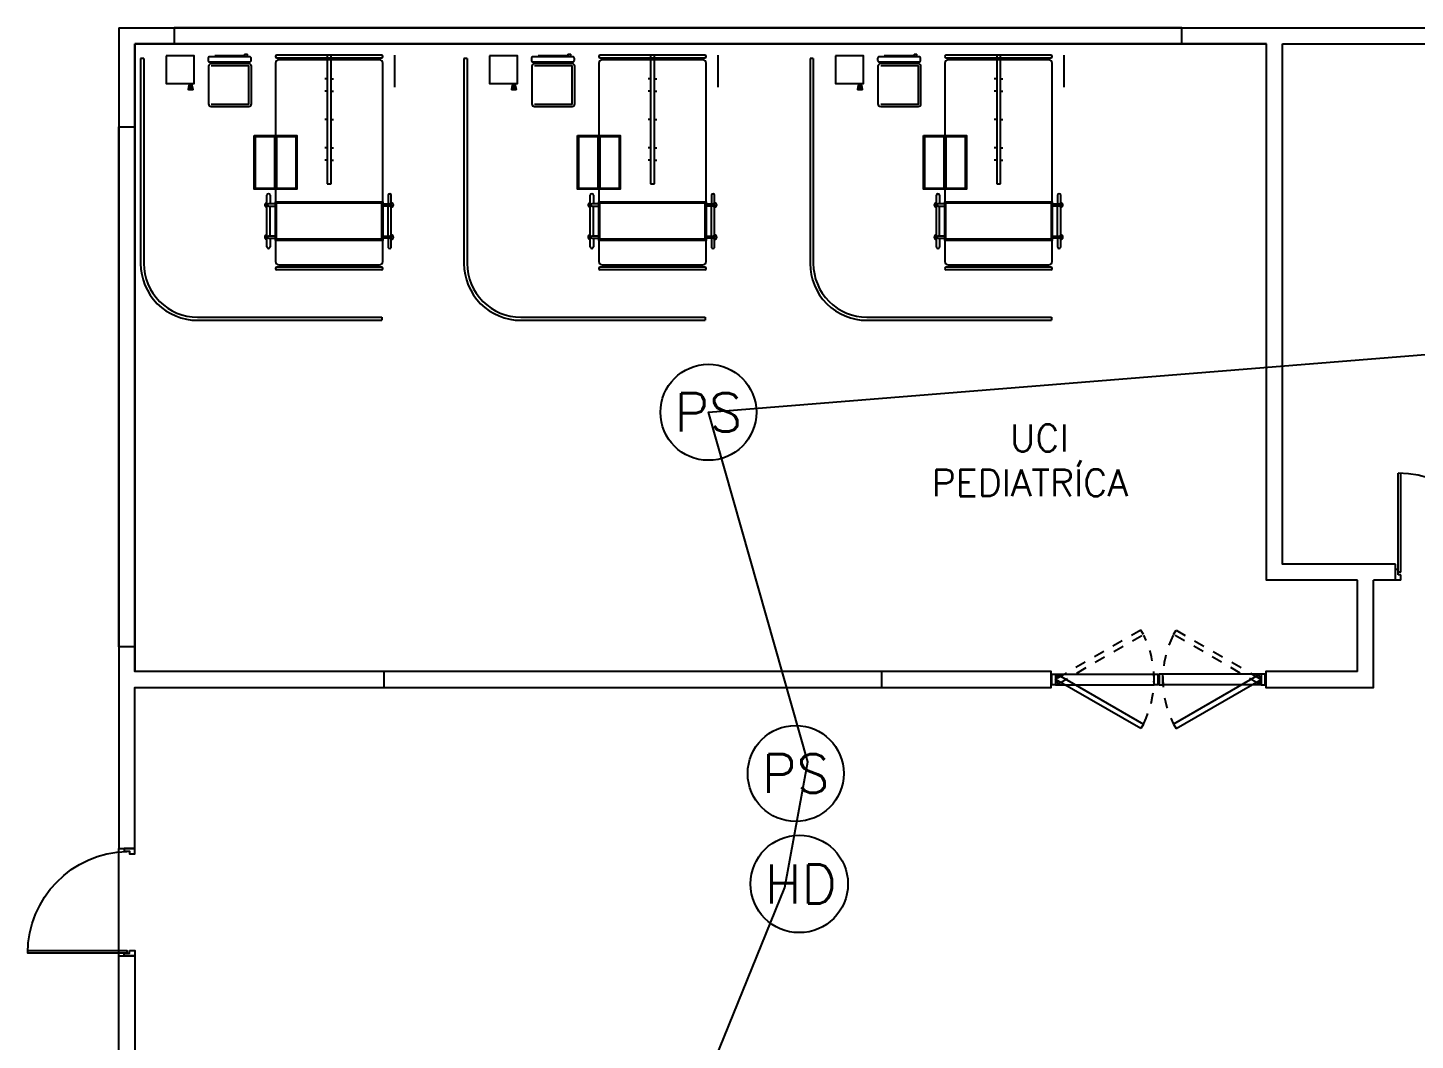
# Model space of a CAD drawing. Header units: metres. Extents: x -39 to 21688, y -24 to 9022.
# Drawn here: x 282.81 to 295.74, y 47.01 to 56.45 of the extents above; entities that cross this region are included whole.
import ezdxf
from ezdxf.enums import TextEntityAlignment as Align

# ---------------------------------------------------------------- set-up
doc = ezdxf.new("R2010")
doc.units = ezdxf.units.M
doc.header["$MEASUREMENT"] = 0
doc.linetypes.add('HIDDEN2', pattern=[4.7625, 3.175, -1.5875])
doc.linetypes.add('HIDDEN4', pattern=[0.09375, 0.0625, -0.03125])
for name, color, linetype in [('AN-TEXTO', 3, 'Continuous'), ('AR-MOBILIRIO', 1, 'Continuous'), ('AR-MUROS', 6, 'Continuous'), ('AR-PUERTAS', 2, 'Continuous'), ('AR-VENTANAS', 2, 'Continuous')]:
    doc.layers.add(name, color=color, linetype=linetype)
doc.styles.add('REGULAR-2.5', font='romans.shx', dxfattribs={"height": 2.5})
doc.styles.add('ROMANS', font='romans.shx', dxfattribs={"width": 0.75})

# ---------------------------------------------------------------- blocks, each defined once
blk = doc.blocks.new('AR-CAMILLA 2')
at = {"layer": 'AR-MOBILIRIO'}
for p, q in [((-0.11, 0.319, 0), (-0.41, 0.319, 0)), ((1.377, 0.287, 0), (0.897, 0.287, 0)), ((0.977, 0.207, 0), (0.977, 0.27, 0)), ((0.997, 0.27, 0), (0.997, 0.207, 0)), ((1.277, 0.207, 0), (1.277, 0.27, 0)), ((1.297, 0.27, 0), (1.297, 0.207, 0)), ((-0.41, 0.195, 0), (-0.41, -0.78, 0)), ((-0.385, -0.78, 0), (-0.385, 0.195, 0)), ((-0.385, 0.157, 0), (-0.365, 0.157, 0)), ((-0.365, 0.177, 0), (-0.365, -0.763, 0)), ((1.515, 0.207, 0), (-0.335, 0.207, 0)), ((0.897, 0.257, 0), (0.977, 0.257, 0)), ((0.957, -0.793, 0), (0.957, 0.207, 0)), ((0.957, 0.207, 0), (1.317, 0.207, 0)), ((0.967, -0.783, 0), (0.967, 0.197, 0)), ((0.967, 0.197, 0), (1.307, 0.197, 0)), ((1.277, 0.257, 0), (0.997, 0.257, 0)), ((1.297, 0.257, 0), (1.377, 0.257, 0)), ((1.307, 0.197, 0), (1.307, -0.783, 0)), ((1.317, 0.207, 0), (1.317, -0.793, 0)), ((1.545, -0.763, 0), (1.545, 0.177, 0)), ((1.565, 0.157, 0), (1.545, 0.157, 0)), ((1.565, -0.78, 0), (1.565, 0.195, 0)), ((1.59, 0.195, 0), (1.59, -0.78, 0)), ((2.032, -1.52, 0), (2.032, 0.2, 0)), ((2.032, 0.2, 0), (2.062, 0.2, 0)), ((2.062, -1.52, 0), (2.062, 0.2, 0)), ((-0.19, -0.275, 0), (-0.19, -0.252, 0)), ((-0.073, -0.275, 0), (-0.073, -0.252, 0)), ((0.19, -0.275, 0), (0.19, -0.252, 0)), ((0.453, -0.275, 0), (0.453, -0.252, 0)), ((0.57, -0.275, 0), (0.57, -0.252, 0)), ((0.79, -0.275, 0), (-0.41, -0.275, 0)), ((-0.41, -0.275, 0), (-0.41, -0.31, 0)), ((-0.41, -0.31, 0), (0.79, -0.31, 0)), ((-0.19, -0.31, 0), (-0.19, -0.333, 0)), ((-0.073, -0.31, 0), (-0.073, -0.333, 0)), ((0.19, -0.31, 0), (0.19, -0.333, 0)), ((0.453, -0.31, 0), (0.453, -0.333, 0)), ((0.57, -0.31, 0), (0.57, -0.333, 0)), ((0.79, -0.31, 0), (0.79, -0.275, 0)), ((0.35, -0.603, 0), (0.83, -0.603, 0)), ((0.35, -0.783, 0), (0.35, -0.603, 0)), ((0.83, -0.783, 0), (0.83, -0.603, 0)), ((-0.385, -0.743, 0), (-0.365, -0.743, 0)), ((1.565, -0.743, 0), (1.545, -0.743, 0)), ((-0.335, -0.793, 0), (1.515, -0.793, 0)), ((0.34, -0.793, 0), (0.84, -0.793, 0)), ((0.35, -0.783, 0), (0.83, -0.783, 0)), ((0.35, -0.803, 0), (0.83, -0.803, 0)), ((0.35, -0.983, 0), (0.35, -0.803, 0)), ((0.83, -0.983, 0), (0.83, -0.803, 0)), ((0.897, -0.843, 0), (0.977, -0.843, 0)), ((1.377, -0.873, 0), (0.897, -0.873, 0)), ((1.317, -0.793, 0), (0.957, -0.793, 0)), ((1.307, -0.783, 0), (0.967, -0.783, 0)), ((0.977, -0.793, 0), (0.977, -0.856, 0)), ((0.997, -0.856, 0), (0.997, -0.793, 0)), ((1.277, -0.843, 0), (0.997, -0.843, 0)), ((1.277, -0.793, 0), (1.277, -0.856, 0)), ((1.297, -0.856, 0), (1.297, -0.793, 0)), ((1.297, -0.843, 0), (1.377, -0.843, 0)), ((0.35, -0.983, 0), (0.83, -0.983, 0)), ((-0.419, -1.081, 0), (-0.419, -1.054, 0)), ((-0.394, -1.054, 0), (-0.419, -1.054, 0)), ((-0.419, -1.081, 0), (-0.394, -1.081, 0)), ((-0.407, -1.358, 0), (-0.407, -1.081, 0)), ((-0.331, -1.054, 0), (-0.346, -1.054, 0)), ((-0.346, -1.081, 0), (-0.331, -1.081, 0)), ((-0.309, -1.042, 0), (-0.309, -1.392, 0)), ((0.044, -1.04, 0), (-0.306, -1.04, 0)), ((-0.134, -1.582, 0), (-0.144, -1.582, 0)), ((-0.144, -1.812, 0), (-0.144, -1.584, 0)), ((-0.134, -1.587, 0), (-0.144, -1.587, 0)), ((-0.119, -1.6, 0), (-0.119, -1.569, 0)), ((-0.114, -1.601, 0), (-0.114, -1.568, 0)), ((-0.109, -1.602, 0), (-0.109, -1.567, 0)), ((-0.104, -1.603, 0), (-0.104, -1.566, 0)), ((-0.099, -1.604, 0), (-0.099, -1.565, 0)), ((-0.094, -1.605, 0), (-0.094, -1.565, 0)), ((-0.089, -1.605, 0), (-0.089, -1.564, 0)), ((-0.378, -2.02, 0), (1.532, -2.02, 0)), ((-0.378, -2.02, 0), (-0.378, -2.05, 0)), ((-0.378, -2.05, 0), (1.532, -2.05, 0))]:
    blk.add_line(p, q, dxfattribs=at)
at = {"layer": 'AR-MOBILIRIO', "elevation": 0}
for points in [[(0.34, -0.993), (0.34, -0.593), (0.84, -0.593), (0.84, -0.993)], [(-0.404, -1.812), (-0.144, -1.812), (-0.144, -1.552), (-0.404, -1.552)]]:
    blk.add_lwpolyline(points, close=True, dxfattribs=at)
for points in [[(-0.394, -1.035), (-0.394, -1.406, 0.414214), (-0.379, -1.421), (-0.361, -1.421, 0.414214), (-0.346, -1.406), (-0.346, -1.035, 0.414214), (-0.361, -1.02), (-0.379, -1.02, 0.414214)], [(-0.331, -1.042), (-0.331, -1.392, 0.414214), (-0.306, -1.417), (0.044, -1.417, 0.414214), (0.069, -1.392), (0.069, -1.042, 0.414214), (0.044, -1.017), (-0.306, -1.017, 0.414214)], [(-0.131, -1.572), (-0.091, -1.564, -0.487928), (-0.085, -1.569), (-0.085, -1.6, -0.487928), (-0.091, -1.605), (-0.131, -1.598, -0.344151), (-0.134, -1.593), (-0.134, -1.576, -0.344151)]]:
    blk.add_lwpolyline(points, format="xyb", close=True, dxfattribs=at)
blk.add_lwpolyline([(0.047, -1.392), (0.047, -1.042)], dxfattribs=at)
at = {"layer": 'AR-MOBILIRIO'}
for centre, radius, start, end in [((0.897, 0.272, 0), 0.015, 90, 270), ((0.987, 0.287, 0), 0.02, 360, 180), ((0.987, 0.27, 0), 0.01, 360, 180), ((1.287, 0.287, 0), 0.02, 360, 180), ((1.287, 0.27, 0), 0.01, 360, 180), ((1.377, 0.272, 0), 0.015, 270, 90), ((-0.397, 0.195, 0), 0.0125, 360, 180), ((-0.335, 0.177, 0), 0.03, 90, 180), ((1.515, 0.177, 0), 0.03, 360, 90), ((1.578, 0.195, 0), 0.0125, 360, 180), ((-0.335, -0.763, 0), 0.03, 180, 270), ((1.515, -0.763, 0), 0.03, 270, 360), ((-0.397, -0.78, 0), 0.0125, 180, 360), ((0.897, -0.858, 0), 0.015, 90, 270), ((0.987, -0.873, 0), 0.02, 180, 360), ((0.987, -0.856, 0), 0.01, 180, 360), ((1.287, -0.873, 0), 0.02, 180, 360), ((1.287, -0.856, 0), 0.01, 180, 360), ((1.377, -0.858, 0), 0.015, 270, 90), ((1.578, -0.78, 0), 0.0125, 180, 360), ((-0.306, -1.042, 0), 0.0029, 90, 180), ((0.044, -1.042, 0), 0.0029, 360, 90), ((1.532, -1.52, 0), 0.5, 270, 360), ((1.532, -1.52, 0), 0.53, 270, 360)]:
    blk.add_arc(centre, radius, start, end, dxfattribs=at)
blk = doc.blocks.new('111111')
at = {"layer": 'AR-PUERTAS', "linetype": 'Continuous'}
for p, q in [((254.317, 121.561), (254.317, 122.51)), ((254.342, 121.586), (254.342, 122.51)), ((256.267, 122.51), (256.242, 122.51)), ((256.242, 121.586), (256.242, 122.51)), ((256.267, 121.561), (256.267, 122.51)), ((254.292, 121.511), (254.292, 121.611)), ((254.317, 121.611), (254.292, 121.611)), ((256.267, 121.611), (256.292, 121.611)), ((256.292, 121.511), (256.292, 121.611)), ((254.342, 121.511), (254.292, 121.511)), ((254.342, 121.586), (254.317, 121.586)), ((254.342, 121.561), (254.317, 121.561)), ((254.342, 121.511), (254.342, 121.561)), ((256.242, 121.586), (256.267, 121.586)), ((256.242, 121.511), (256.242, 121.561)), ((256.242, 121.561), (256.267, 121.561)), ((256.242, 121.511), (256.292, 121.511))]:
    blk.add_line(p, q, dxfattribs=at)
for centre, start, end in [((254.297, 121.512), 5.0221, 88.847), ((256.287, 121.512), 91.153, 174.9779)]:
    blk.add_arc(centre, 0.999, start, end, dxfattribs=at)
blk = doc.blocks.new('AR-PUERTA DE DOBLE BATEO')
at = {"layer": 'AR-PUERTAS', "linetype": 'HIDDEN2'}
for p, q in [((-0.05, 0.953), (-0.05, 0.035)), ((0.05, 0.953), (0.05, 0.035)), ((-0.05, -0.965), (-0.05, -0.047)), ((0.05, -0.965), (0.05, -0.047))]:
    blk.add_line(p, q, dxfattribs=at)
at = {"layer": 'AR-PUERTAS', "color": 1, "linetype": 'HIDDEN4'}
for points in [[(-0.461, 0.158), (-0.002, 0.953), (0.039, 0.929), (-0.42, 0.134)], [(-0.461, -0.17), (-0.002, -0.965), (0.039, -0.941), (-0.42, -0.146)]]:
    blk.add_lwpolyline(points, close=True, dxfattribs=at)
at = {"layer": 'AR-PUERTAS'}
for points in [[(0.05, 0.988), (-0.05, 0.988), (-0.05, 0.953), (0.05, 0.953)], [(0.456, 0.158), (-0.002, 0.953), (-0.044, 0.929), (0.415, 0.134)], [(-0.04, 0.988), (-0.04, 0.994), (0.04, 0.994), (0.04, 0.988)], [(0.05, 0.035), (-0.05, 0.035), (-0.05, 0), (0.05, 0)], [(-0.04, -0.006), (-0.04, 0), (0.04, 0), (0.04, -0.006)], [(0.05, -0.047), (-0.05, -0.047), (-0.05, -0.012), (0.05, -0.012)], [(-0.04, -0.006), (-0.04, -0.012), (0.04, -0.012), (0.04, -0.006)], [(0.456, -0.17), (-0.002, -0.965), (-0.044, -0.941), (0.415, -0.146)], [(0.05, -1), (-0.05, -1), (-0.05, -0.965), (0.05, -0.965)], [(-0.04, -1), (-0.04, -1.006), (0.04, -1.006), (0.04, -1)]]:
    blk.add_lwpolyline(points, close=True, dxfattribs=at)
at = {"layer": 'AR-PUERTAS', "color": 1, "linetype": 'HIDDEN4'}
for centre, start, end in [((-0.002, 0.963), 243.6523, 296.3478), ((-0.002, -0.975), 63.6523, 116.3478)]:
    blk.add_arc(centre, 0.928, start, end, dxfattribs=at)
blk = doc.blocks.new('AR-PUERTA 1')
at = {"layer": 'AR-PUERTAS', "linetype": 'Continuous'}
for points in [[(0.954, 0.033), (0.954, 0.958), (0.929, 0.958), (0.929, 0.033)], [(0.004, 0.058), (0.004, 0.008), (0.029, 0.008), (0.029, -0.042), (-0.021, -0.042), (-0.021, 0.058)], [(0.929, 0.008), (0.929, -0.042), (0.979, -0.042), (0.979, 0.058), (0.954, 0.058), (0.954, 0.008)]]:
    blk.add_lwpolyline(points, close=True, dxfattribs=at)
blk.add_arc((0.954, 0.008), 0.949, 89.9989, 178.4932, dxfattribs=at)
blk = doc.blocks.new('PS SENSOR')
at = {"ltscale": 8}
blk.add_circle((0, 0), 20.42, dxfattribs=at)
at = {"ltscale": 8, "style": 'ROMANS'}
blk.add_text('PS', height=16.335, dxfattribs=at).set_placement((0, 0), align=Align.MIDDLE)
blk = doc.blocks.new('HD SENSOR')
at = {"ltscale": 8}
blk.add_circle((-0.65, 0), 20.73, dxfattribs=at)
at = {"ltscale": 8, "style": 'ROMANS'}
blk.add_text('HD', height=16.585, dxfattribs=at).set_placement((0, 0), align=Align.MIDDLE)

msp = doc.modelspace()

# ---------------------------------------------------------------- linework, layer by layer
at = {"layer": 'AR-MUROS'}
for p, q in [((283.65483, 56.44698), (377.59443, 56.44698)), ((283.80483, 56.29698), (294.35483, 56.29698)), ((294.35483, 56.29698), (283.80483, 56.29698))]:
    msp.add_line(p, q, dxfattribs=at)
for points in [[(283.65483, 56.44698), (283.65483, 50.29698), (283.65483, 48.79698), (283.80483, 48.79698), (283.80483, 50.29698), (292.34823, 50.29698), (292.34823, 50.44698), (283.80483, 50.44698)], [(295.20483, 51.29698), (294.35483, 51.29698), (294.35483, 56.29698)], [(294.50483, 56.29698), (299.35483, 56.29698)], [(294.50483, 56.29698), (299.35483, 56.29698)], [(295.55996, 51.44698), (294.50483, 51.44698), (294.50483, 56.29698)], [(295.55996, 51.29698), (295.55996, 51.44698)], [(295.20483, 50.44698), (294.34823, 50.44698), (294.34823, 50.29698), (295.20483, 50.29698), (295.35483, 50.29698), (295.35483, 51.29698)], [(295.20483, 50.44698), (295.20483, 51.29698)], [(295.55996, 51.29698), (295.35483, 51.29698)], [(283.65135, 48.79698), (283.65135, 47.79698)], [(283.65483, 46.29698), (283.65483, 47.79698), (283.80483, 47.79698), (283.80483, 46.79698)]]:
    msp.add_lwpolyline(points, dxfattribs=at)
msp.add_lwpolyline([(283.80483, 56.29698), (283.80483, 50.44698)], close=True, dxfattribs=at)
at = {"layer": 'AR-VENTANAS'}
for points in [[(293.56587, 56.44698), (284.16956, 56.44698), (284.16956, 56.29698), (293.56587, 56.29698)], [(283.80483, 50.6783), (283.65483, 50.6783), (283.65483, 55.52439), (283.80483, 55.52439)], [(290.77005, 50.44698), (286.12632, 50.44698), (286.12632, 50.29698), (290.77005, 50.29698)]]:
    msp.add_lwpolyline(points, close=True, dxfattribs=at)
msp.add_lwpolyline([(307.41307, 28.55818), (297.83558, 30.5776), (298.42057, 33.35202), (294.79537, 34.39552), (295.60103, 30.19711), (286.66732, 31.94503), (295.12882, 35.74003), (287.26503, 41.27145), (292.14411, 41.77599), (288.43298, 44.90572), (289.86373, 48.43442), (290.08021, 49.60585), (289.15208, 52.86278), (296.65094, 53.46709), (301.51515, 53.74548), (302.47555, 46.85281), (308.11135, 48.09534), (308.07835, 49.12488), (308.07835, 53.4344), (328.49244, 52.99691)], dxfattribs=at)

# ---------------------------------------------------------------- block references
msp.add_blockref('111111', (41.26776, -70.21412))
at = {"layer": 'AR-MUROS', "rotation": 270}
for p in [(285.90836, 55.78216, 0), (288.92302, 55.78216, 0), (292.1503, 55.78216, 0)]:
    msp.add_blockref('AR-CAMILLA 2', p, dxfattribs=at)
at = {"layer": 'AR-MUROS', "xscale": -1, "rotation": 90}
msp.add_blockref('AR-PUERTA 1', (283.76319, 48.77617), dxfattribs=at)
at = {"layer": 'AR-PUERTAS', "xscale": 0.02191086110359542, "yscale": 0.02191086110359542, "zscale": 0.02191086110359542}
for name, p in [('PS SENSOR', (289.15208, 52.86278)), ('PS SENSOR', (289.96601, 49.49659)), ('HD SENSOR', (290.01326, 48.46705))]:
    msp.add_blockref(name, p, dxfattribs=at)
at = {"layer": 'AR-PUERTAS', "rotation": 270.0000135837768}
msp.add_blockref('AR-PUERTA DE DOBLE BATEO', (293.35431, 50.37198), dxfattribs=at)

# ---------------------------------------------------------------- texts
at = {"layer": 'AN-TEXTO', "insert": (290.45193, 52.74773), "char_height": 0.25, "attachment_point": 1, "style": 'REGULAR-2.5'}
msp.add_mtext_dynamic_manual_height_columns('\\pi1.51253;UCI\\P\\pi0.78039;PEDIATRÍCA ', width=3.5369651, gutter_width=1.25, heights=[0], dxfattribs=at)

doc.saveas('drawing.dxf')
